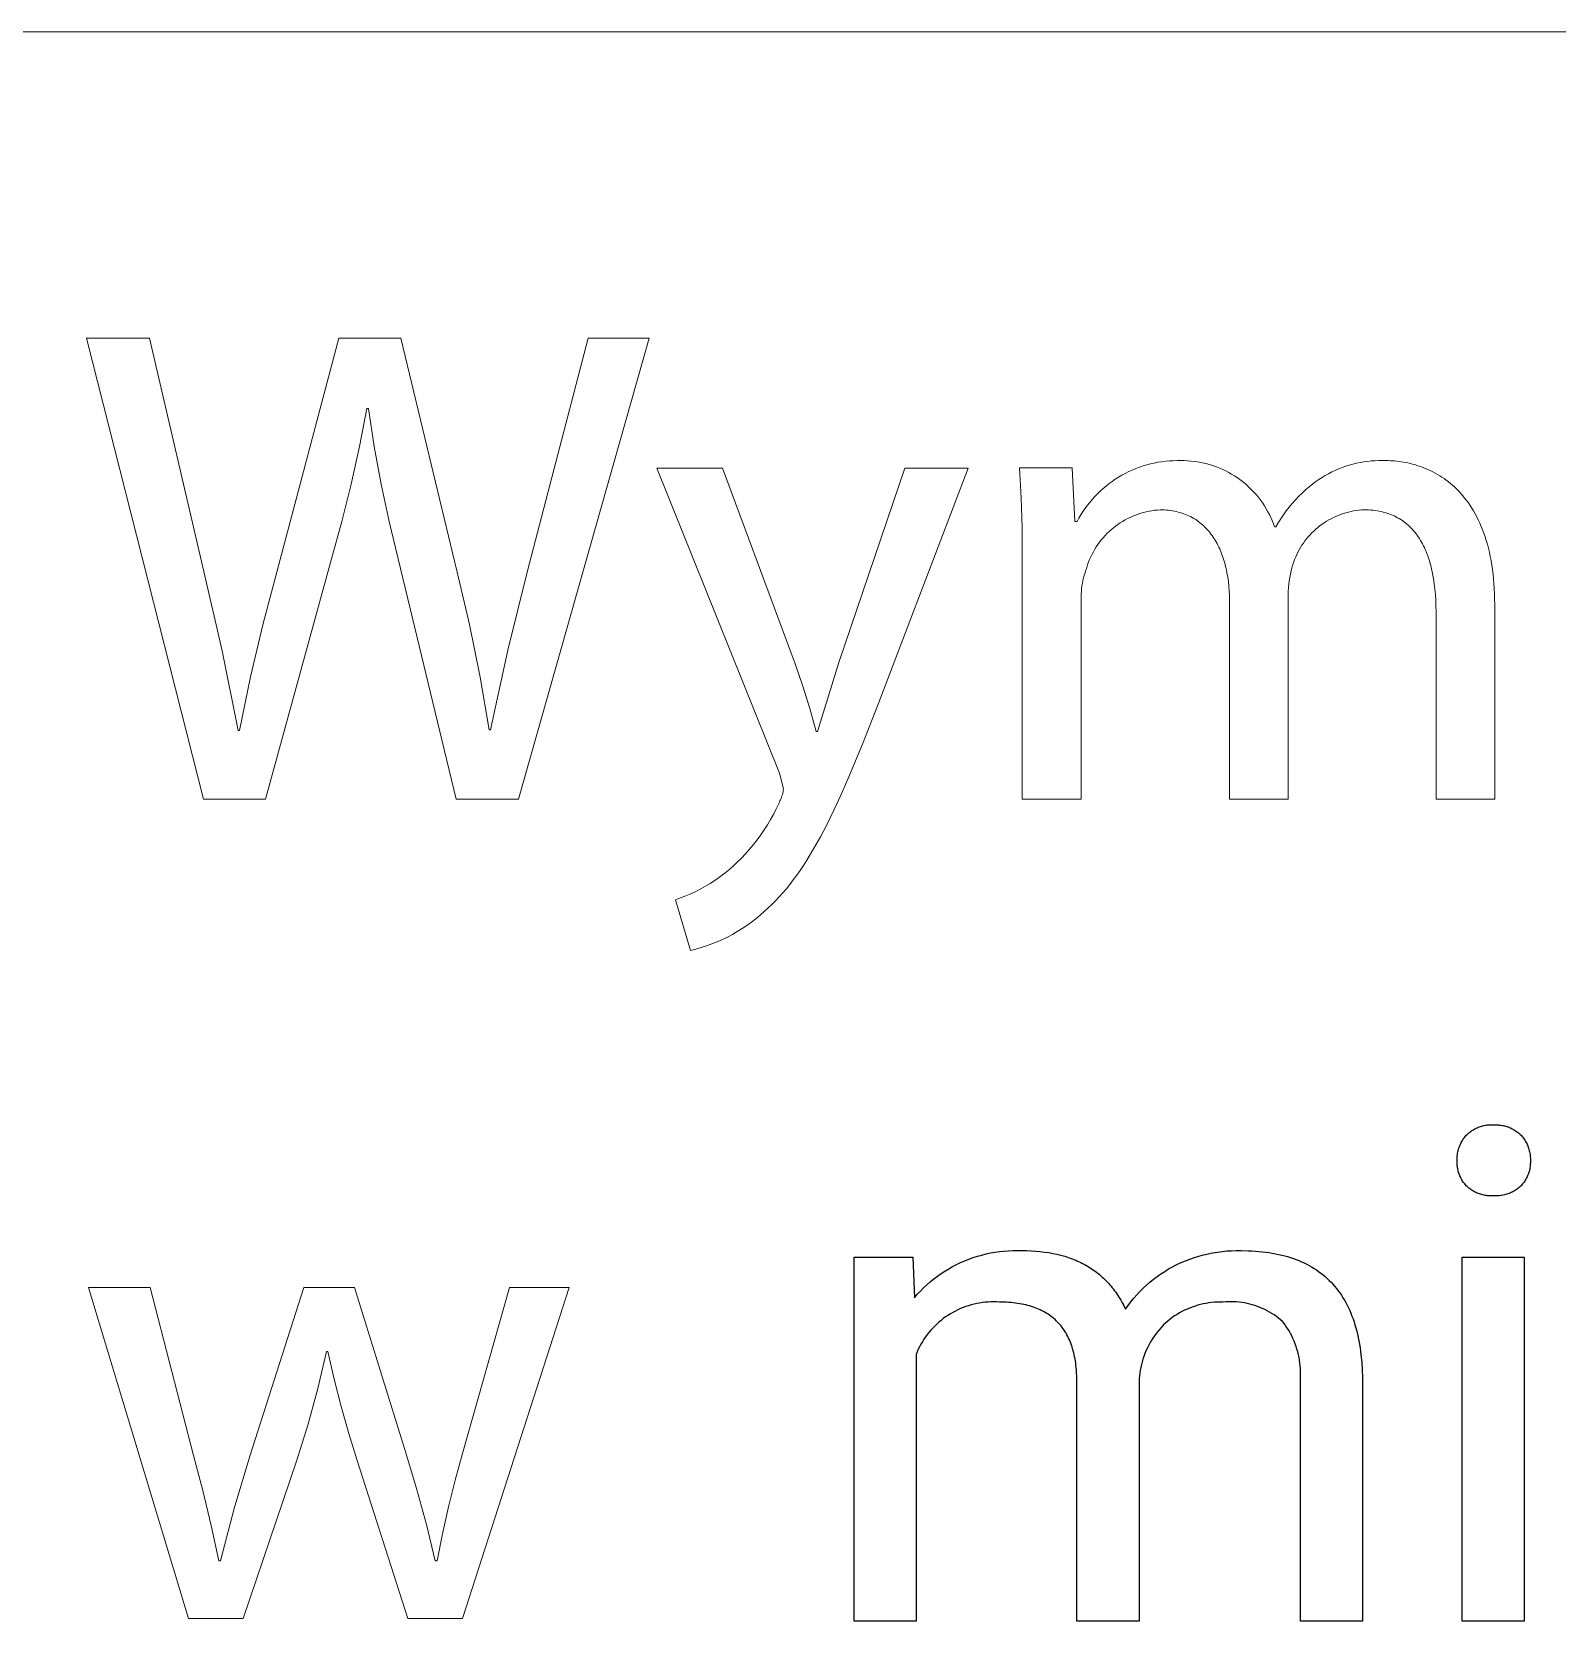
# Model space of a CAD drawing. Header units: millimetres. Extents: x 0 to 4030, y -54 to 2762.
# Drawn here: x 3694.8 to 3784.8, y 303.2 to 397 of the extents above; entities that cross this region are included whole.
import ezdxf

# ---------------------------------------------------------------- set-up
doc = ezdxf.new("R2010")
doc.units = ezdxf.units.MM
doc.header["$MEASUREMENT"] = 0
doc.layers.add('Domyślny', color=7, linetype='Continuous', true_color=0x000000)

msp = doc.modelspace()

# ---------------------------------------------------------------- linework, layer by layer
at = {"layer": 'Domyślny', "color": 18, "lineweight": 15, "true_color": 0x000000}
for p, q in [((4026.418, 396.954), (2507.181, 396.954)), ((3704.965, 351.7), (3698.054, 378.89)), ((3698.054, 378.89), (3701.771, 378.89)), ((3701.771, 378.89), (3704.992, 365.134)), ((3709.313, 365.174), (3712.95, 378.89)), ((3712.95, 378.89), (3716.614, 378.89)), ((3716.614, 378.89), (3719.929, 365.094)), ((3731.256, 378.89), (3723.553, 351.7)), ((3724.076, 365.174), (3727.659, 378.89)), ((3727.659, 378.89), (3731.256, 378.89)), ((3714.601, 374.73), (3714.168, 372.495)), ((3714.695, 374.73), (3714.601, 374.73)), ((3715.039, 372.497), (3714.695, 374.73)), ((3714.168, 372.495), (3713.674, 370.273)), ((3715.446, 370.276), (3715.039, 372.497)), ((3738.937, 353.23), (3731.716, 371.227)), ((3731.716, 371.227), (3735.582, 371.227)), ((3735.582, 371.227), (3739.863, 359.685)), ((3742.453, 359.766), (3746.331, 371.227)), ((3750.076, 371.227), (3744.761, 357.31)), ((3746.331, 371.227), (3750.076, 371.227)), ((3753.199, 369.473), (3753.101, 371.234)), ((3753.101, 371.234), (3756.214, 371.234)), ((3756.214, 371.234), (3756.362, 368.066)), ((3759.754, 371.107), (3759.963, 371.194)), ((3759.963, 371.194), (3760.176, 371.275)), ((3760.176, 371.275), (3760.391, 371.347)), ((3760.391, 371.347), (3760.609, 371.413)), ((3760.609, 371.413), (3760.828, 371.471)), ((3760.828, 371.471), (3761.049, 371.522)), ((3761.049, 371.522), (3761.272, 371.565)), ((3761.272, 371.565), (3761.497, 371.6)), ((3761.497, 371.6), (3761.722, 371.628)), ((3761.722, 371.628), (3761.948, 371.649)), ((3761.948, 371.649), (3762.175, 371.661)), ((3762.175, 371.661), (3762.402, 371.666)), ((3762.402, 371.666), (3762.629, 371.663)), ((3762.629, 371.663), (3762.825, 371.662)), ((3762.825, 371.662), (3763.02, 371.655)), ((3763.02, 371.655), (3763.215, 371.641)), ((3763.215, 371.641), (3763.409, 371.62)), ((3763.409, 371.62), (3763.602, 371.593)), ((3763.602, 371.593), (3763.794, 371.559)), ((3763.794, 371.559), (3763.986, 371.519)), ((3763.986, 371.519), (3764.175, 371.472)), ((3764.175, 371.472), (3764.363, 371.419)), ((3764.363, 371.419), (3764.549, 371.359)), ((3764.549, 371.359), (3764.733, 371.293)), ((3764.733, 371.293), (3764.914, 371.221)), ((3764.914, 371.221), (3765.093, 371.143)), ((3771.934, 371.175), (3772.14, 371.256)), ((3772.14, 371.256), (3772.347, 371.329)), ((3772.347, 371.329), (3772.557, 371.396)), ((3772.557, 371.396), (3772.77, 371.455)), ((3772.77, 371.455), (3772.984, 371.508)), ((3772.984, 371.508), (3773.2, 371.553)), ((3773.2, 371.553), (3773.417, 371.591)), ((3773.417, 371.591), (3773.635, 371.621)), ((3773.635, 371.621), (3773.854, 371.644)), ((3773.854, 371.644), (3774.074, 371.66)), ((3774.074, 371.66), (3774.294, 371.668)), ((3774.294, 371.668), (3774.515, 371.669)), ((3774.515, 371.669), (3774.735, 371.663)), ((3774.735, 371.663), (3774.856, 371.662)), ((3774.856, 371.662), (3774.98, 371.658)), ((3774.98, 371.658), (3775.105, 371.652)), ((3775.105, 371.652), (3775.231, 371.643)), ((3775.231, 371.643), (3775.359, 371.631)), ((3775.359, 371.631), (3775.488, 371.616)), ((3775.488, 371.616), (3775.618, 371.598)), ((3775.618, 371.598), (3775.75, 371.578)), ((3775.75, 371.578), (3775.882, 371.554)), ((3775.882, 371.554), (3776.015, 371.527)), ((3776.015, 371.527), (3776.148, 371.497)), ((3776.148, 371.497), (3776.282, 371.464)), ((3776.282, 371.464), (3776.417, 371.427)), ((3776.417, 371.427), (3776.552, 371.386)), ((3776.552, 371.386), (3776.687, 371.342)), ((3776.687, 371.342), (3776.822, 371.295)), ((3776.822, 371.295), (3776.957, 371.244)), ((3776.957, 371.244), (3777.092, 371.189)), ((3713.674, 370.273), (3713.121, 368.064)), ((3715.918, 368.067), (3715.446, 370.276)), ((3758.207, 370.164), (3758.385, 370.305)), ((3758.385, 370.305), (3758.569, 370.439)), ((3758.569, 370.439), (3758.756, 370.567)), ((3758.756, 370.567), (3758.948, 370.688)), ((3758.948, 370.688), (3759.144, 370.803)), ((3759.144, 370.803), (3759.344, 370.911)), ((3759.344, 370.911), (3759.547, 371.013)), ((3759.547, 371.013), (3759.754, 371.107)), ((3765.093, 371.143), (3765.269, 371.059)), ((3765.269, 371.059), (3765.443, 370.968)), ((3765.443, 370.968), (3765.613, 370.872)), ((3765.613, 370.872), (3765.779, 370.771)), ((3765.779, 370.771), (3765.942, 370.663)), ((3765.942, 370.663), (3766.102, 370.551)), ((3766.102, 370.551), (3766.257, 370.432)), ((3766.257, 370.432), (3766.409, 370.309)), ((3766.409, 370.309), (3766.556, 370.18)), ((3770.193, 370.119), (3770.413, 370.294)), ((3770.413, 370.294), (3770.59, 370.426)), ((3770.59, 370.426), (3770.771, 370.552)), ((3770.771, 370.552), (3770.955, 370.672)), ((3770.955, 370.672), (3771.144, 370.786)), ((3771.144, 370.786), (3771.337, 370.893)), ((3771.337, 370.893), (3771.533, 370.994)), ((3771.533, 370.994), (3771.732, 371.088)), ((3771.732, 371.088), (3771.934, 371.175)), ((3777.092, 371.189), (3777.227, 371.13)), ((3777.227, 371.13), (3777.361, 371.067)), ((3777.361, 371.067), (3777.495, 371)), ((3777.495, 371), (3777.628, 370.929)), ((3777.628, 370.929), (3777.761, 370.854)), ((3777.761, 370.854), (3777.893, 370.774)), ((3777.893, 370.774), (3778.023, 370.69)), ((3778.023, 370.69), (3778.153, 370.602)), ((3778.153, 370.602), (3778.282, 370.509)), ((3778.282, 370.509), (3778.409, 370.412)), ((3778.409, 370.412), (3778.534, 370.31)), ((3778.534, 370.31), (3778.659, 370.203)), ((3753.252, 367.71), (3753.199, 369.473)), ((3757.244, 369.203), (3757.391, 369.376)), ((3757.391, 369.376), (3757.543, 369.545)), ((3757.543, 369.545), (3757.701, 369.708)), ((3757.701, 369.708), (3757.864, 369.866)), ((3757.864, 369.866), (3758.033, 370.018)), ((3758.033, 370.018), (3758.207, 370.164)), ((3766.556, 370.18), (3766.698, 370.047)), ((3766.698, 370.047), (3766.836, 369.909)), ((3766.836, 369.909), (3766.969, 369.766)), ((3766.969, 369.766), (3767.098, 369.619)), ((3767.098, 369.619), (3767.221, 369.467)), ((3767.221, 369.467), (3767.339, 369.312)), ((3769.189, 369.138), (3769.376, 369.348)), ((3769.376, 369.348), (3769.571, 369.551)), ((3769.571, 369.551), (3769.772, 369.748)), ((3769.772, 369.748), (3769.979, 369.937)), ((3769.979, 369.937), (3770.193, 370.119)), ((3778.659, 370.203), (3778.781, 370.092)), ((3778.781, 370.092), (3778.902, 369.975)), ((3778.902, 369.975), (3779.021, 369.854)), ((3779.021, 369.854), (3779.138, 369.728)), ((3779.138, 369.728), (3779.252, 369.596)), ((3779.252, 369.596), (3779.365, 369.459)), ((3779.365, 369.459), (3779.475, 369.317)), ((3779.475, 369.317), (3779.583, 369.17)), ((3756.605, 368.266), (3756.72, 368.462)), ((3756.72, 368.462), (3756.841, 368.654)), ((3756.841, 368.654), (3756.969, 368.841)), ((3756.969, 368.841), (3757.104, 369.024)), ((3757.104, 369.024), (3757.244, 369.203)), ((3759.784, 368.385), (3759.631, 368.317)), ((3759.939, 368.448), (3759.784, 368.385)), ((3760.097, 368.506), (3759.939, 368.448)), ((3760.256, 368.558), (3760.097, 368.506)), ((3760.417, 368.605), (3760.256, 368.558)), ((3760.58, 368.645), (3760.417, 368.605)), ((3760.743, 368.681), (3760.58, 368.645)), ((3760.908, 368.71), (3760.743, 368.681)), ((3761.074, 368.734), (3760.908, 368.71)), ((3761.241, 368.752), (3761.074, 368.734)), ((3761.408, 368.764), (3761.241, 368.752)), ((3761.534, 368.763), (3761.408, 368.764)), ((3761.658, 368.758), (3761.534, 368.763)), ((3761.781, 368.749), (3761.658, 368.758)), ((3761.901, 368.738), (3761.781, 368.749)), ((3762.019, 368.723), (3761.901, 368.738)), ((3762.135, 368.706), (3762.019, 368.723)), ((3762.249, 368.685), (3762.135, 368.706)), ((3762.362, 368.661), (3762.249, 368.685)), ((3762.472, 368.634), (3762.362, 368.661)), ((3762.581, 368.604), (3762.472, 368.634)), ((3762.687, 368.571), (3762.581, 368.604)), ((3762.791, 368.535), (3762.687, 368.571)), ((3762.894, 368.496), (3762.791, 368.535)), ((3762.994, 368.454), (3762.894, 368.496)), ((3763.093, 368.409), (3762.994, 368.454)), ((3763.189, 368.362), (3763.093, 368.409)), ((3767.339, 369.312), (3767.452, 369.152)), ((3767.452, 369.152), (3767.559, 368.989)), ((3767.559, 368.989), (3767.66, 368.822)), ((3767.66, 368.822), (3767.756, 368.652)), ((3767.756, 368.652), (3767.846, 368.479)), ((3767.846, 368.479), (3767.93, 368.302)), ((3768.515, 368.24), (3768.672, 368.473)), ((3768.672, 368.473), (3768.837, 368.7)), ((3768.837, 368.7), (3769.009, 368.922)), ((3769.009, 368.922), (3769.189, 369.138)), ((3771.909, 368.436), (3771.765, 368.376)), ((3772.055, 368.492), (3771.909, 368.436)), ((3772.203, 368.543), (3772.055, 368.492)), ((3772.353, 368.589), (3772.203, 368.543)), ((3772.504, 368.63), (3772.353, 368.589)), ((3772.657, 368.665), (3772.504, 368.63)), ((3772.811, 368.696), (3772.657, 368.665)), ((3772.965, 368.721), (3772.811, 368.696)), ((3773.121, 368.741), (3772.965, 368.721)), ((3773.277, 368.755), (3773.121, 368.741)), ((3773.433, 368.764), (3773.277, 368.755)), ((3773.567, 368.763), (3773.433, 368.764)), ((3773.698, 368.758), (3773.567, 368.763)), ((3773.827, 368.749), (3773.698, 368.758)), ((3773.954, 368.738), (3773.827, 368.749)), ((3774.079, 368.723), (3773.954, 368.738)), ((3774.201, 368.705), (3774.079, 368.723)), ((3774.322, 368.684), (3774.201, 368.705)), ((3774.44, 368.659), (3774.322, 368.684)), ((3774.556, 368.632), (3774.44, 368.659)), ((3774.67, 368.601), (3774.556, 368.632)), ((3774.781, 368.567), (3774.67, 368.601)), ((3774.891, 368.53), (3774.781, 368.567)), ((3774.998, 368.49), (3774.891, 368.53)), ((3775.103, 368.447), (3774.998, 368.49)), ((3775.206, 368.401), (3775.103, 368.447)), ((3775.307, 368.351), (3775.206, 368.401)), ((3779.583, 369.17), (3779.688, 369.017)), ((3779.688, 369.017), (3779.79, 368.858)), ((3779.79, 368.858), (3779.89, 368.694)), ((3779.89, 368.694), (3779.987, 368.525)), ((3779.987, 368.525), (3780.08, 368.349)), ((3713.121, 368.064), (3712.508, 365.872)), ((3716.453, 365.872), (3715.918, 368.067)), ((3753.262, 365.946), (3753.252, 367.71)), ((3756.362, 368.066), (3756.496, 368.066)), ((3756.496, 368.066), (3756.605, 368.266)), ((3758.386, 367.476), (3758.265, 367.359)), ((3758.51, 367.588), (3758.386, 367.476)), ((3758.639, 367.696), (3758.51, 367.588)), ((3758.771, 367.799), (3758.639, 367.696)), ((3758.906, 367.897), (3758.771, 367.799)), ((3759.045, 367.991), (3758.906, 367.897)), ((3759.187, 368.08), (3759.045, 367.991)), ((3759.332, 368.164), (3759.187, 368.08)), ((3759.48, 368.243), (3759.332, 368.164)), ((3759.631, 368.317), (3759.48, 368.243)), ((3763.284, 368.311), (3763.189, 368.362)), ((3763.376, 368.258), (3763.284, 368.311)), ((3763.467, 368.202), (3763.376, 368.258)), ((3763.556, 368.144), (3763.467, 368.202)), ((3763.642, 368.083), (3763.556, 368.144)), ((3763.727, 368.019), (3763.642, 368.083)), ((3763.81, 367.953), (3763.727, 368.019)), ((3763.89, 367.884), (3763.81, 367.953)), ((3763.969, 367.812), (3763.89, 367.884)), ((3764.046, 367.738), (3763.969, 367.812)), ((3764.121, 367.662), (3764.046, 367.738)), ((3764.193, 367.583), (3764.121, 367.662)), ((3764.264, 367.502), (3764.193, 367.583)), ((3764.333, 367.418), (3764.264, 367.502)), ((3767.93, 368.302), (3768.008, 368.123)), ((3768.008, 368.123), (3768.08, 367.942)), ((3768.08, 367.942), (3768.145, 367.758)), ((3768.145, 367.758), (3768.226, 367.758)), ((3768.226, 367.758), (3768.366, 368.001)), ((3768.366, 368.001), (3768.515, 368.24)), ((3770.466, 367.513), (3770.354, 367.404)), ((3770.582, 367.619), (3770.466, 367.513)), ((3770.701, 367.72), (3770.582, 367.619)), ((3770.823, 367.818), (3770.701, 367.72)), ((3770.949, 367.911), (3770.823, 367.818)), ((3771.078, 368), (3770.949, 367.911)), ((3771.21, 368.084), (3771.078, 368)), ((3771.345, 368.164), (3771.21, 368.084)), ((3771.483, 368.239), (3771.345, 368.164)), ((3771.622, 368.31), (3771.483, 368.239)), ((3771.765, 368.376), (3771.622, 368.31)), ((3775.406, 368.299), (3775.307, 368.351)), ((3775.503, 368.244), (3775.406, 368.299)), ((3775.597, 368.185), (3775.503, 368.244)), ((3775.689, 368.124), (3775.597, 368.185)), ((3775.779, 368.06), (3775.689, 368.124)), ((3775.867, 367.992), (3775.779, 368.06)), ((3775.953, 367.922), (3775.867, 367.992)), ((3776.037, 367.849), (3775.953, 367.922)), ((3776.119, 367.773), (3776.037, 367.849)), ((3776.198, 367.694), (3776.119, 367.773)), ((3776.275, 367.613), (3776.198, 367.694)), ((3776.351, 367.528), (3776.275, 367.613)), ((3776.424, 367.441), (3776.351, 367.528)), ((3780.08, 368.349), (3780.171, 368.168)), ((3780.171, 368.168), (3780.258, 367.981)), ((3780.258, 367.981), (3780.342, 367.788)), ((3780.342, 367.788), (3780.422, 367.588)), ((3780.422, 367.588), (3780.499, 367.383)), ((3757.633, 366.579), (3757.544, 366.437)), ((3757.727, 366.718), (3757.633, 366.579)), ((3757.826, 366.854), (3757.727, 366.718)), ((3757.929, 366.986), (3757.826, 366.854)), ((3758.037, 367.114), (3757.929, 366.986)), ((3758.149, 367.239), (3758.037, 367.114)), ((3758.265, 367.359), (3758.149, 367.239)), ((3764.4, 367.333), (3764.333, 367.418)), ((3764.465, 367.244), (3764.4, 367.333)), ((3764.528, 367.154), (3764.465, 367.244)), ((3764.588, 367.061), (3764.528, 367.154)), ((3764.647, 366.966), (3764.588, 367.061)), ((3764.704, 366.869), (3764.647, 366.966)), ((3764.759, 366.77), (3764.704, 366.869)), ((3764.812, 366.669), (3764.759, 366.77)), ((3764.863, 366.566), (3764.812, 366.669)), ((3764.912, 366.46), (3764.863, 366.566)), ((3769.682, 366.541), (3769.603, 366.405)), ((3769.765, 366.673), (3769.682, 366.541)), ((3769.852, 366.803), (3769.765, 366.673)), ((3769.944, 366.93), (3769.852, 366.803)), ((3770.041, 367.054), (3769.944, 366.93)), ((3770.141, 367.174), (3770.041, 367.054)), ((3770.245, 367.291), (3770.141, 367.174)), ((3770.354, 367.404), (3770.245, 367.291)), ((3776.495, 367.351), (3776.424, 367.441)), ((3776.564, 367.258), (3776.495, 367.351)), ((3776.63, 367.162), (3776.564, 367.258)), ((3776.695, 367.064), (3776.63, 367.162)), ((3776.758, 366.963), (3776.695, 367.064)), ((3776.818, 366.859), (3776.758, 366.963)), ((3776.877, 366.752), (3776.818, 366.859)), ((3776.933, 366.643), (3776.877, 366.752)), ((3776.987, 366.531), (3776.933, 366.643)), ((3777.039, 366.417), (3776.987, 366.531)), ((3780.499, 367.383), (3780.571, 367.171)), ((3780.571, 367.171), (3780.64, 366.953)), ((3780.64, 366.953), (3780.705, 366.729)), ((3780.705, 366.729), (3780.766, 366.498)), ((3712.508, 365.872), (3708.629, 351.7)), ((3719.875, 351.7), (3716.453, 365.872)), ((3753.262, 351.693), (3753.262, 365.946)), ((3757.176, 365.686), (3757.118, 365.528)), ((3757.239, 365.841), (3757.176, 365.686)), ((3757.308, 365.994), (3757.239, 365.841)), ((3757.381, 366.144), (3757.308, 365.994)), ((3757.46, 366.292), (3757.381, 366.144)), ((3757.544, 366.437), (3757.46, 366.292)), ((3764.959, 366.353), (3764.912, 366.46)), ((3765.004, 366.244), (3764.959, 366.353)), ((3765.047, 366.132), (3765.004, 366.244)), ((3765.088, 366.019), (3765.047, 366.132)), ((3765.127, 365.904), (3765.088, 366.019)), ((3765.164, 365.787), (3765.127, 365.904)), ((3765.199, 365.669), (3765.164, 365.787)), ((3765.232, 365.548), (3765.199, 365.669)), ((3769.282, 365.692), (3769.232, 365.543)), ((3769.336, 365.839), (3769.282, 365.692)), ((3769.396, 365.984), (3769.336, 365.839)), ((3769.46, 366.127), (3769.396, 365.984)), ((3769.529, 366.267), (3769.46, 366.127)), ((3769.603, 366.405), (3769.529, 366.267)), ((3777.089, 366.3), (3777.039, 366.417)), ((3777.137, 366.18), (3777.089, 366.3)), ((3777.183, 366.058), (3777.137, 366.18)), ((3777.227, 365.933), (3777.183, 366.058)), ((3777.269, 365.805), (3777.227, 365.933)), ((3777.308, 365.676), (3777.269, 365.805)), ((3777.346, 365.543), (3777.308, 365.676)), ((3780.766, 366.498), (3780.823, 366.261)), ((3780.823, 366.261), (3780.876, 366.017)), ((3780.876, 366.017), (3780.924, 365.766)), ((3780.924, 365.766), (3780.967, 365.508)), ((3704.992, 365.134), (3706.06, 360.45)), ((3708.478, 362.052), (3709.313, 365.174)), ((3719.929, 365.094), (3720.656, 362.009)), ((3722.928, 360.491), (3724.076, 365.174)), ((3756.881, 364.747), (3756.845, 364.591)), ((3756.922, 364.902), (3756.881, 364.747)), ((3756.968, 365.056), (3756.922, 364.902)), ((3757.02, 365.208), (3756.968, 365.056)), ((3757.066, 365.369), (3757.02, 365.208)), ((3757.118, 365.528), (3757.066, 365.369)), ((3765.263, 365.426), (3765.232, 365.548)), ((3765.292, 365.302), (3765.263, 365.426)), ((3765.319, 365.177), (3765.292, 365.302)), ((3765.344, 365.05), (3765.319, 365.177)), ((3765.388, 364.791), (3765.344, 365.05)), ((3765.424, 364.526), (3765.388, 364.791)), ((3769.045, 364.766), (3769.014, 364.569)), ((3769.083, 364.963), (3769.045, 364.766)), ((3769.127, 365.158), (3769.083, 364.963)), ((3769.176, 365.351), (3769.127, 365.158)), ((3769.232, 365.543), (3769.176, 365.351)), ((3777.382, 365.408), (3777.346, 365.543)), ((3777.415, 365.271), (3777.382, 365.408)), ((3777.447, 365.131), (3777.415, 365.271)), ((3777.476, 364.989), (3777.447, 365.131)), ((3777.529, 364.697), (3777.476, 364.989)), ((3777.573, 364.396), (3777.529, 364.697)), ((3780.967, 365.508), (3781.006, 365.244)), ((3781.006, 365.244), (3781.04, 364.973)), ((3781.04, 364.973), (3781.069, 364.694)), ((3781.069, 364.694), (3781.093, 364.409)), ((3756.742, 363.797), (3756.737, 363.637)), ((3756.752, 363.957), (3756.742, 363.797)), ((3756.768, 364.117), (3756.752, 363.957)), ((3756.788, 364.276), (3756.768, 364.117)), ((3756.814, 364.434), (3756.788, 364.276)), ((3756.845, 364.591), (3756.814, 364.434)), ((3765.452, 364.255), (3765.424, 364.526)), ((3765.472, 363.978), (3765.452, 364.255)), ((3765.484, 363.696), (3765.472, 363.978)), ((3765.488, 363.409), (3765.484, 363.696)), ((3768.957, 363.972), (3768.951, 363.772)), ((3768.951, 363.772), (3768.951, 351.693)), ((3768.97, 364.171), (3768.957, 363.972)), ((3768.989, 364.37), (3768.97, 364.171)), ((3769.014, 364.569), (3768.989, 364.37)), ((3777.609, 364.085), (3777.573, 364.396)), ((3777.638, 363.765), (3777.609, 364.085)), ((3777.658, 363.436), (3777.638, 363.765)), ((3781.093, 364.409), (3781.112, 364.116)), ((3781.112, 364.116), (3781.125, 363.816)), ((3781.125, 363.816), (3781.134, 363.509)), ((3756.737, 363.637), (3756.738, 363.477)), ((3756.738, 363.477), (3756.738, 351.693)), ((3765.488, 351.693), (3765.488, 363.409)), ((3777.67, 363.099), (3777.658, 363.436)), ((3777.674, 362.752), (3777.67, 363.099)), ((3781.134, 363.509), (3781.136, 363.195)), ((3781.136, 363.195), (3781.136, 351.693)), ((3707.735, 358.906), (3708.478, 362.052)), ((3720.656, 362.009), (3721.287, 358.903)), ((3777.674, 351.693), (3777.674, 362.752)), ((3706.06, 360.45), (3707.005, 355.74)), ((3721.902, 355.78), (3722.928, 360.491)), ((3739.863, 359.685), (3740.312, 358.367)), ((3741.191, 355.699), (3742.453, 359.766)), ((3707.086, 355.74), (3707.735, 358.906)), ((3721.287, 358.903), (3721.821, 355.78)), ((3740.312, 358.367), (3740.728, 357.038)), ((3744.761, 357.31), (3743.84, 354.948)), ((3740.728, 357.038), (3741.111, 355.699)), ((3707.005, 355.74), (3707.086, 355.74)), ((3721.821, 355.78), (3721.902, 355.78)), ((3741.111, 355.699), (3741.191, 355.699)), ((3743.84, 354.948), (3742.977, 352.869)), ((3739.178, 352.304), (3738.937, 353.23)), ((3742.977, 352.869), (3742.562, 351.928)), ((3708.629, 351.7), (3704.965, 351.7)), ((3723.553, 351.7), (3719.875, 351.7)), ((3738.896, 351.445), (3738.935, 351.518)), ((3738.935, 351.518), (3738.972, 351.592)), ((3738.972, 351.592), (3739.006, 351.668)), ((3739.006, 351.668), (3739.037, 351.744)), ((3739.037, 351.744), (3739.065, 351.822)), ((3739.065, 351.822), (3739.091, 351.9)), ((3739.091, 351.9), (3739.114, 351.98)), ((3739.114, 351.98), (3739.134, 352.06)), ((3739.134, 352.06), (3739.152, 352.141)), ((3739.152, 352.141), (3739.166, 352.222)), ((3739.166, 352.222), (3739.178, 352.304)), ((3742.562, 351.928), (3742.154, 351.05)), ((3756.738, 351.693), (3753.262, 351.693)), ((3768.951, 351.693), (3765.488, 351.693)), ((3781.136, 351.693), (3777.674, 351.693)), ((3738.414, 350.492), (3738.585, 350.804)), ((3738.585, 350.804), (3738.746, 351.122)), ((3738.746, 351.122), (3738.896, 351.445)), ((3742.154, 351.05), (3741.753, 350.232)), ((3737.842, 349.59), (3738.042, 349.884)), ((3738.042, 349.884), (3738.233, 350.185)), ((3738.233, 350.185), (3738.414, 350.492)), ((3741.753, 350.232), (3741.356, 349.47)), ((3736.947, 348.482), (3737.184, 348.748)), ((3737.184, 348.748), (3737.413, 349.022)), ((3737.413, 349.022), (3737.632, 349.302)), ((3737.632, 349.302), (3737.842, 349.59)), ((3740.96, 348.763), (3740.762, 348.428)), ((3741.356, 349.47), (3740.96, 348.763)), ((3736.187, 347.732), (3736.448, 347.974)), ((3736.448, 347.974), (3736.702, 348.224)), ((3736.702, 348.224), (3736.947, 348.482)), ((3740.364, 347.796), (3740.164, 347.498)), ((3740.563, 348.106), (3740.364, 347.796)), ((3740.762, 348.428), (3740.563, 348.106)), ((3734.864, 346.734), (3735.137, 346.911)), ((3735.137, 346.911), (3735.404, 347.098)), ((3735.404, 347.098), (3735.664, 347.294)), ((3735.664, 347.294), (3735.917, 347.499)), ((3735.917, 347.499), (3736.187, 347.732)), ((3739.76, 346.935), (3739.555, 346.67)), ((3739.963, 347.211), (3739.76, 346.935)), ((3740.164, 347.498), (3739.963, 347.211)), ((3733.111, 345.875), (3733.415, 345.993)), ((3733.415, 345.993), (3733.715, 346.121)), ((3733.715, 346.121), (3734.01, 346.259)), ((3734.01, 346.259), (3734.3, 346.407)), ((3734.3, 346.407), (3734.585, 346.566)), ((3734.585, 346.566), (3734.864, 346.734)), ((3738.928, 345.935), (3738.714, 345.709)), ((3739.14, 346.171), (3738.928, 345.935)), ((3739.349, 346.415), (3739.14, 346.171)), ((3739.555, 346.67), (3739.349, 346.415)), ((3732.804, 345.768), (3733.111, 345.875)), ((3733.689, 342.775), (3732.804, 345.768)), ((3738.051, 345.084), (3737.803, 344.862)), ((3738.276, 345.284), (3738.051, 345.084)), ((3738.496, 345.492), (3738.276, 345.284)), ((3738.714, 345.709), (3738.496, 345.492)), ((3736.738, 344.066), (3736.455, 343.89)), ((3737.014, 344.251), (3736.738, 344.066)), ((3737.284, 344.445), (3737.014, 344.251)), ((3737.547, 344.649), (3737.284, 344.445)), ((3737.803, 344.862), (3737.547, 344.649)), ((3734.961, 343.164), (3734.648, 343.05)), ((3735.27, 343.288), (3734.961, 343.164)), ((3735.574, 343.423), (3735.27, 343.288)), ((3735.873, 343.569), (3735.574, 343.423)), ((3736.167, 343.724), (3735.873, 343.569)), ((3736.455, 343.89), (3736.167, 343.724)), ((3734.012, 342.856), (3733.689, 342.775)), ((3734.332, 342.948), (3734.012, 342.856)), ((3734.648, 343.05), (3734.332, 342.948)), ((3704.075, 303.379), (3698.184, 322.906)), ((3698.184, 322.906), (3701.821, 322.906)), ((3701.821, 322.906), (3704.384, 312.988)), ((3707.699, 312.948), (3710.893, 322.906)), ((3710.893, 322.906), (3713.872, 322.906)), ((3713.872, 322.906), (3716.892, 313.149)), ((3720.247, 313.109), (3723.025, 322.906)), ((3726.541, 322.906), (3720.247, 303.379)), ((3723.025, 322.906), (3726.541, 322.906)), ((3712.222, 319.122), (3711.706, 316.945)), ((3712.302, 319.122), (3712.222, 319.122)), ((3712.67, 317.501), (3712.302, 319.122)), ((3711.706, 316.945), (3711.115, 314.788)), ((3713.081, 315.891), (3712.67, 317.501)), ((3713.536, 314.292), (3713.081, 315.891)), ((3711.115, 314.788), (3710.45, 312.653)), ((3714.034, 312.706), (3713.536, 314.292)), ((3716.892, 313.149), (3717.535, 311.041)), ((3719.809, 311.542), (3720.247, 313.109)), ((3704.384, 312.988), (3704.928, 310.93)), ((3706.78, 309.876), (3707.699, 312.948)), ((3710.45, 312.653), (3707.296, 303.379)), ((3717.026, 303.379), (3714.034, 312.706)), ((3719.415, 309.962), (3719.809, 311.542)), ((3704.928, 310.93), (3705.42, 308.858)), ((3717.535, 311.041), (3718.116, 308.916)), ((3705.968, 306.775), (3706.78, 309.876)), ((3719.064, 308.373), (3719.415, 309.962)), ((3705.42, 308.858), (3705.86, 306.775)), ((3718.116, 308.916), (3718.637, 306.775)), ((3718.758, 306.775), (3719.064, 308.373)), ((3705.86, 306.775), (3705.968, 306.775)), ((3718.637, 306.775), (3718.758, 306.775)), ((3707.296, 303.379), (3704.075, 303.379)), ((3720.247, 303.379), (3717.026, 303.379))]:
    msp.add_line(p, q, dxfattribs=at)
at = {"layer": 'Domyślny'}
for p, q in [((3779.412, 331.82), (3779.46, 331.876)), ((3779.46, 331.876), (3779.511, 331.926)), ((3779.511, 331.926), (3779.563, 331.975)), ((3779.563, 331.975), (3779.617, 332.021)), ((3779.617, 332.021), (3779.672, 332.066)), ((3779.672, 332.066), (3779.729, 332.108)), ((3779.729, 332.108), (3779.788, 332.149)), ((3779.788, 332.149), (3779.847, 332.187)), ((3779.847, 332.187), (3779.909, 332.224)), ((3779.909, 332.224), (3779.971, 332.258)), ((3779.971, 332.258), (3780.035, 332.29)), ((3780.035, 332.29), (3780.099, 332.32)), ((3780.099, 332.32), (3780.165, 332.347)), ((3780.165, 332.347), (3780.231, 332.373)), ((3780.231, 332.373), (3780.299, 332.396)), ((3780.299, 332.396), (3780.367, 332.416)), ((3780.367, 332.416), (3780.436, 332.434)), ((3780.436, 332.434), (3780.505, 332.45)), ((3780.505, 332.45), (3780.575, 332.464)), ((3780.575, 332.464), (3780.645, 332.474)), ((3780.645, 332.474), (3780.716, 332.483)), ((3780.716, 332.483), (3780.787, 332.489)), ((3780.787, 332.489), (3780.858, 332.492)), ((3780.858, 332.492), (3780.929, 332.493)), ((3780.929, 332.493), (3781, 332.492)), ((3781, 332.492), (3781.071, 332.488)), ((3781.071, 332.488), (3781.142, 332.492)), ((3781.142, 332.492), (3781.214, 332.493)), ((3781.214, 332.493), (3781.285, 332.492)), ((3781.285, 332.492), (3781.357, 332.488)), ((3781.357, 332.488), (3781.428, 332.482)), ((3781.428, 332.482), (3781.499, 332.474)), ((3781.499, 332.474), (3781.569, 332.463)), ((3781.569, 332.463), (3781.64, 332.449)), ((3781.64, 332.449), (3781.709, 332.434)), ((3781.709, 332.434), (3781.778, 332.415)), ((3781.778, 332.415), (3781.847, 332.395)), ((3781.847, 332.395), (3781.914, 332.372)), ((3781.914, 332.372), (3781.981, 332.347)), ((3781.981, 332.347), (3782.047, 332.319)), ((3782.047, 332.319), (3782.112, 332.289)), ((3782.112, 332.289), (3782.176, 332.257)), ((3782.176, 332.257), (3782.239, 332.223)), ((3782.239, 332.223), (3782.3, 332.187)), ((3782.3, 332.187), (3782.361, 332.148)), ((3782.361, 332.148), (3782.419, 332.108)), ((3782.419, 332.108), (3782.477, 332.065)), ((3782.477, 332.065), (3782.533, 332.021)), ((3782.533, 332.021), (3782.587, 331.975)), ((3782.587, 331.975), (3782.64, 331.926)), ((3782.64, 331.926), (3782.691, 331.876)), ((3782.691, 331.876), (3782.74, 331.82)), ((3778.95, 330.82), (3778.964, 330.893)), ((3778.964, 330.893), (3778.981, 330.965)), ((3778.981, 330.965), (3779, 331.037)), ((3779, 331.037), (3779.022, 331.108)), ((3779.022, 331.108), (3779.046, 331.178)), ((3779.046, 331.178), (3779.072, 331.247)), ((3779.072, 331.247), (3779.101, 331.316)), ((3779.101, 331.316), (3779.132, 331.383)), ((3779.132, 331.383), (3779.166, 331.449)), ((3779.166, 331.449), (3779.202, 331.515)), ((3779.202, 331.515), (3779.239, 331.578)), ((3779.239, 331.578), (3779.279, 331.641)), ((3779.279, 331.641), (3779.322, 331.702)), ((3779.322, 331.702), (3779.366, 331.762)), ((3779.366, 331.762), (3779.412, 331.82)), ((3782.74, 331.82), (3782.787, 331.762)), ((3782.787, 331.762), (3782.831, 331.703)), ((3782.831, 331.703), (3782.874, 331.642)), ((3782.874, 331.642), (3782.915, 331.58)), ((3782.915, 331.58), (3782.953, 331.516)), ((3782.953, 331.516), (3782.989, 331.451)), ((3782.989, 331.451), (3783.023, 331.385)), ((3783.023, 331.385), (3783.055, 331.317)), ((3783.055, 331.317), (3783.084, 331.249)), ((3783.084, 331.249), (3783.111, 331.18)), ((3783.111, 331.18), (3783.136, 331.109)), ((3783.136, 331.109), (3783.158, 331.038)), ((3783.158, 331.038), (3783.177, 330.966)), ((3783.177, 330.966), (3783.195, 330.894)), ((3783.195, 330.894), (3783.209, 330.821)), ((3778.915, 330.306), (3778.917, 330.377)), ((3778.917, 330.236), (3778.915, 330.306)), ((3778.916, 330.451), (3778.918, 330.525)), ((3778.917, 330.377), (3778.916, 330.451)), ((3778.92, 330.166), (3778.917, 330.236)), ((3778.918, 330.525), (3778.922, 330.599)), ((3778.926, 330.096), (3778.92, 330.166)), ((3778.922, 330.599), (3778.929, 330.673)), ((3778.935, 330.026), (3778.926, 330.096)), ((3778.929, 330.673), (3778.938, 330.747)), ((3778.945, 329.957), (3778.935, 330.026)), ((3778.938, 330.747), (3778.95, 330.82)), ((3778.958, 329.888), (3778.945, 329.957)), ((3783.214, 329.956), (3783.201, 329.887)), ((3783.209, 330.821), (3783.221, 330.748)), ((3783.225, 330.026), (3783.214, 329.956)), ((3783.221, 330.748), (3783.231, 330.674)), ((3783.233, 330.095), (3783.225, 330.026)), ((3783.231, 330.674), (3783.238, 330.6)), ((3783.239, 330.166), (3783.233, 330.095)), ((3783.238, 330.6), (3783.242, 330.525)), ((3783.243, 330.236), (3783.239, 330.166)), ((3783.242, 330.525), (3783.244, 330.451)), ((3783.244, 330.451), (3783.243, 330.377)), ((3783.243, 330.377), (3783.244, 330.306)), ((3783.244, 330.306), (3783.243, 330.236)), ((3778.973, 329.819), (3778.958, 329.888)), ((3778.991, 329.751), (3778.973, 329.819)), ((3779.011, 329.684), (3778.991, 329.751)), ((3779.033, 329.617), (3779.011, 329.684)), ((3779.057, 329.551), (3779.033, 329.617)), ((3779.083, 329.486), (3779.057, 329.551)), ((3779.112, 329.422), (3779.083, 329.486)), ((3779.142, 329.359), (3779.112, 329.422)), ((3779.175, 329.297), (3779.142, 329.359)), ((3779.21, 329.236), (3779.175, 329.297)), ((3779.247, 329.176), (3779.21, 329.236)), ((3779.286, 329.118), (3779.247, 329.176)), ((3779.327, 329.061), (3779.286, 329.118)), ((3779.369, 329.005), (3779.327, 329.061)), ((3782.826, 329.06), (3782.783, 329.004)), ((3782.868, 329.117), (3782.826, 329.06)), ((3782.907, 329.175), (3782.868, 329.117)), ((3782.944, 329.235), (3782.907, 329.175)), ((3782.98, 329.296), (3782.944, 329.235)), ((3783.013, 329.358), (3782.98, 329.296)), ((3783.044, 329.421), (3783.013, 329.358)), ((3783.073, 329.485), (3783.044, 329.421)), ((3783.1, 329.55), (3783.073, 329.485)), ((3783.125, 329.616), (3783.1, 329.55)), ((3783.147, 329.683), (3783.125, 329.616)), ((3783.167, 329.75), (3783.147, 329.683)), ((3783.185, 329.818), (3783.167, 329.75)), ((3783.201, 329.887), (3783.185, 329.818)), ((3779.414, 328.951), (3779.369, 329.005)), ((3779.46, 328.898), (3779.414, 328.951)), ((3779.511, 328.849), (3779.46, 328.898)), ((3779.564, 328.802), (3779.511, 328.849)), ((3779.619, 328.757), (3779.564, 328.802)), ((3779.675, 328.714), (3779.619, 328.757)), ((3779.732, 328.672), (3779.675, 328.714)), ((3779.791, 328.633), (3779.732, 328.672)), ((3779.851, 328.596), (3779.791, 328.633)), ((3779.912, 328.561), (3779.851, 328.596)), ((3779.975, 328.527), (3779.912, 328.561)), ((3780.039, 328.496), (3779.975, 328.527)), ((3780.103, 328.468), (3780.039, 328.496)), ((3780.169, 328.441), (3780.103, 328.468)), ((3780.235, 328.417), (3780.169, 328.441)), ((3780.302, 328.394), (3780.235, 328.417)), ((3780.37, 328.375), (3780.302, 328.394)), ((3780.439, 328.357), (3780.37, 328.375)), ((3780.508, 328.342), (3780.439, 328.357)), ((3780.577, 328.329), (3780.508, 328.342)), ((3780.647, 328.319), (3780.577, 328.329)), ((3780.718, 328.311), (3780.647, 328.319)), ((3780.788, 328.305), (3780.718, 328.311)), ((3780.859, 328.302), (3780.788, 328.305)), ((3780.93, 328.301), (3780.859, 328.302)), ((3781, 328.303), (3780.93, 328.301)), ((3781.071, 328.307), (3781, 328.303)), ((3781.142, 328.303), (3781.071, 328.307)), ((3781.213, 328.301), (3781.142, 328.303)), ((3781.284, 328.302), (3781.213, 328.301)), ((3781.355, 328.306), (3781.284, 328.302)), ((3781.426, 328.311), (3781.355, 328.306)), ((3781.496, 328.32), (3781.426, 328.311)), ((3781.567, 328.33), (3781.496, 328.32)), ((3781.637, 328.343), (3781.567, 328.33)), ((3781.706, 328.358), (3781.637, 328.343)), ((3781.775, 328.375), (3781.706, 328.358)), ((3781.843, 328.395), (3781.775, 328.375)), ((3781.911, 328.417), (3781.843, 328.395)), ((3781.977, 328.442), (3781.911, 328.417)), ((3782.043, 328.468), (3781.977, 328.442)), ((3782.108, 328.497), (3782.043, 328.468)), ((3782.172, 328.528), (3782.108, 328.497)), ((3782.235, 328.561), (3782.172, 328.528)), ((3782.297, 328.596), (3782.235, 328.561)), ((3782.357, 328.634), (3782.297, 328.596)), ((3782.417, 328.673), (3782.357, 328.634)), ((3782.474, 328.714), (3782.417, 328.673)), ((3782.531, 328.757), (3782.474, 328.714)), ((3782.586, 328.802), (3782.531, 328.757)), ((3782.639, 328.849), (3782.586, 328.802)), ((3782.691, 328.898), (3782.639, 328.849)), ((3782.738, 328.95), (3782.691, 328.898)), ((3782.783, 329.004), (3782.738, 328.95)), ((3743.343, 303.219), (3743.343, 324.696)), ((3743.343, 324.696), (3746.803, 324.696)), ((3746.803, 324.696), (3746.901, 322.299)), ((3749.392, 324.253), (3749.631, 324.367)), ((3749.631, 324.367), (3749.875, 324.474)), ((3749.875, 324.474), (3750.122, 324.572)), ((3750.122, 324.572), (3750.371, 324.662)), ((3750.371, 324.662), (3750.624, 324.743)), ((3750.624, 324.743), (3750.88, 324.816)), ((3750.88, 324.816), (3751.137, 324.88)), ((3751.137, 324.88), (3751.397, 324.936)), ((3751.397, 324.936), (3751.659, 324.982)), ((3751.659, 324.982), (3751.922, 325.02)), ((3751.922, 325.02), (3752.186, 325.049)), ((3752.186, 325.049), (3752.45, 325.069)), ((3752.45, 325.069), (3752.716, 325.08)), ((3752.716, 325.08), (3752.981, 325.083)), ((3752.981, 325.083), (3753.247, 325.076)), ((3753.247, 325.076), (3753.525, 325.072)), ((3753.525, 325.072), (3753.797, 325.062)), ((3753.797, 325.062), (3754.063, 325.045)), ((3754.063, 325.045), (3754.324, 325.022)), ((3754.324, 325.022), (3754.579, 324.992)), ((3754.579, 324.992), (3754.829, 324.954)), ((3754.829, 324.954), (3755.073, 324.911)), ((3755.073, 324.911), (3755.311, 324.86)), ((3755.311, 324.86), (3755.544, 324.803)), ((3755.544, 324.803), (3755.771, 324.739)), ((3755.771, 324.739), (3755.993, 324.668)), ((3755.993, 324.668), (3756.102, 324.63)), ((3756.102, 324.63), (3756.209, 324.591)), ((3756.209, 324.591), (3756.315, 324.549)), ((3756.315, 324.549), (3756.42, 324.506)), ((3756.42, 324.506), (3756.523, 324.462)), ((3756.523, 324.462), (3756.625, 324.415)), ((3756.625, 324.415), (3756.725, 324.367)), ((3756.725, 324.367), (3756.824, 324.318)), ((3762.382, 324.251), (3762.635, 324.369)), ((3762.635, 324.369), (3762.893, 324.479)), ((3762.893, 324.479), (3763.154, 324.58)), ((3763.154, 324.58), (3763.418, 324.671)), ((3763.418, 324.671), (3763.686, 324.754)), ((3763.686, 324.754), (3763.956, 324.827)), ((3763.956, 324.827), (3764.228, 324.891)), ((3764.228, 324.891), (3764.502, 324.946)), ((3764.502, 324.946), (3764.779, 324.992)), ((3764.779, 324.992), (3765.056, 325.027)), ((3765.056, 325.027), (3765.335, 325.054)), ((3765.335, 325.054), (3765.614, 325.071)), ((3765.614, 325.071), (3765.894, 325.078)), ((3765.894, 325.078), (3766.174, 325.076)), ((3766.174, 325.076), (3766.607, 325.068)), ((3766.607, 325.068), (3766.818, 325.059)), ((3766.818, 325.059), (3767.027, 325.047)), ((3767.027, 325.047), (3767.231, 325.03)), ((3767.231, 325.03), (3767.433, 325.01)), ((3767.433, 325.01), (3767.631, 324.986)), ((3767.631, 324.986), (3767.825, 324.959)), ((3767.825, 324.959), (3768.016, 324.928)), ((3768.016, 324.928), (3768.204, 324.893)), ((3768.204, 324.893), (3768.389, 324.855)), ((3768.389, 324.855), (3768.57, 324.813)), ((3768.57, 324.813), (3768.748, 324.767)), ((3768.748, 324.767), (3768.922, 324.718)), ((3768.922, 324.718), (3769.093, 324.665)), ((3769.093, 324.665), (3769.26, 324.608)), ((3769.26, 324.608), (3769.425, 324.548)), ((3769.425, 324.548), (3769.585, 324.484)), ((3769.585, 324.484), (3769.743, 324.417)), ((3769.743, 324.417), (3769.897, 324.346)), ((3769.897, 324.346), (3770.048, 324.271)), ((3779.214, 303.219), (3779.214, 324.696)), ((3779.214, 324.696), (3782.872, 324.696)), ((3782.872, 324.696), (3782.872, 303.219)), ((3747.841, 323.235), (3748.047, 323.402)), ((3748.047, 323.402), (3748.259, 323.562)), ((3748.259, 323.562), (3748.476, 323.716)), ((3748.476, 323.716), (3748.698, 323.861)), ((3748.698, 323.861), (3748.925, 324)), ((3748.925, 324), (3749.156, 324.13)), ((3749.156, 324.13), (3749.392, 324.253)), ((3756.824, 324.318), (3756.921, 324.266)), ((3756.921, 324.266), (3757.018, 324.213)), ((3757.018, 324.213), (3757.112, 324.158)), ((3757.112, 324.158), (3757.206, 324.102)), ((3757.206, 324.102), (3757.298, 324.044)), ((3757.298, 324.044), (3757.388, 323.984)), ((3757.388, 323.984), (3757.477, 323.922)), ((3757.477, 323.922), (3757.565, 323.859)), ((3757.565, 323.859), (3757.651, 323.794)), ((3757.651, 323.794), (3757.736, 323.728)), ((3757.736, 323.728), (3757.82, 323.66)), ((3757.82, 323.66), (3757.902, 323.59)), ((3757.902, 323.59), (3757.983, 323.518)), ((3757.983, 323.518), (3758.062, 323.445)), ((3758.062, 323.445), (3758.14, 323.37)), ((3761.01, 323.384), (3761.224, 323.546)), ((3761.224, 323.546), (3761.444, 323.702)), ((3761.444, 323.702), (3761.668, 323.85)), ((3761.668, 323.85), (3761.898, 323.991)), ((3761.898, 323.991), (3762.132, 324.124)), ((3762.132, 324.124), (3762.382, 324.251)), ((3770.048, 324.271), (3770.195, 324.192)), ((3770.195, 324.192), (3770.339, 324.11)), ((3770.339, 324.11), (3770.479, 324.024)), ((3770.479, 324.024), (3770.616, 323.935)), ((3770.616, 323.935), (3770.75, 323.842)), ((3770.75, 323.842), (3770.881, 323.745)), ((3770.881, 323.745), (3771.008, 323.645)), ((3771.008, 323.645), (3771.131, 323.54)), ((3771.131, 323.54), (3771.252, 323.433)), ((3771.252, 323.433), (3771.369, 323.321)), ((3746.901, 322.299), (3747.076, 322.499)), ((3747.076, 322.499), (3747.258, 322.692)), ((3747.258, 322.692), (3747.446, 322.88)), ((3747.446, 322.88), (3747.641, 323.06)), ((3747.641, 323.06), (3747.841, 323.235)), ((3758.14, 323.37), (3758.217, 323.293)), ((3758.217, 323.293), (3758.292, 323.215)), ((3758.292, 323.215), (3758.366, 323.135)), ((3758.366, 323.135), (3758.438, 323.053)), ((3758.438, 323.053), (3758.509, 322.97)), ((3758.509, 322.97), (3758.579, 322.885)), ((3758.579, 322.885), (3758.647, 322.798)), ((3758.647, 322.798), (3758.713, 322.709)), ((3758.713, 322.709), (3758.779, 322.619)), ((3758.779, 322.619), (3758.843, 322.527)), ((3758.843, 322.527), (3758.905, 322.434)), ((3759.847, 322.265), (3760.025, 322.467)), ((3760.025, 322.467), (3760.21, 322.664)), ((3760.21, 322.664), (3760.401, 322.853)), ((3760.401, 322.853), (3760.598, 323.037)), ((3760.598, 323.037), (3760.801, 323.214)), ((3760.801, 323.214), (3761.01, 323.384)), ((3771.369, 323.321), (3771.482, 323.206)), ((3771.482, 323.206), (3771.592, 323.088)), ((3771.592, 323.088), (3771.699, 322.965)), ((3771.699, 322.965), (3771.802, 322.839)), ((3771.802, 322.839), (3771.902, 322.71)), ((3771.902, 322.71), (3771.999, 322.577)), ((3771.999, 322.577), (3772.092, 322.44)), ((3749.47, 321.584), (3749.319, 321.51)), ((3749.624, 321.653), (3749.47, 321.584)), ((3749.779, 321.716), (3749.624, 321.653)), ((3749.937, 321.774), (3749.779, 321.716)), ((3750.096, 321.827), (3749.937, 321.774)), ((3750.258, 321.874), (3750.096, 321.827)), ((3750.42, 321.916), (3750.258, 321.874)), ((3750.585, 321.952), (3750.42, 321.916)), ((3750.75, 321.983), (3750.585, 321.952)), ((3750.916, 322.007), (3750.75, 321.983)), ((3751.083, 322.026), (3750.916, 322.007)), ((3751.251, 322.04), (3751.083, 322.026)), ((3751.419, 322.047), (3751.251, 322.04)), ((3751.587, 322.049), (3751.419, 322.047)), ((3751.755, 322.045), (3751.587, 322.049)), ((3751.922, 322.035), (3751.755, 322.045)), ((3752.203, 322.03), (3751.922, 322.035)), ((3752.341, 322.025), (3752.203, 322.03)), ((3752.475, 322.016), (3752.341, 322.025)), ((3752.608, 322.006), (3752.475, 322.016)), ((3752.739, 321.994), (3752.608, 322.006)), ((3752.867, 321.979), (3752.739, 321.994)), ((3752.993, 321.961), (3752.867, 321.979)), ((3753.117, 321.942), (3752.993, 321.961)), ((3753.238, 321.92), (3753.117, 321.942)), ((3753.358, 321.896), (3753.238, 321.92)), ((3753.475, 321.87), (3753.358, 321.896)), ((3753.589, 321.841), (3753.475, 321.87)), ((3753.702, 321.81), (3753.589, 321.841)), ((3753.812, 321.777), (3753.702, 321.81)), ((3753.921, 321.741), (3753.812, 321.777)), ((3754.027, 321.703), (3753.921, 321.741)), ((3754.13, 321.663), (3754.027, 321.703)), ((3754.232, 321.621), (3754.13, 321.663)), ((3754.331, 321.576), (3754.232, 321.621)), ((3754.428, 321.529), (3754.331, 321.576)), ((3754.523, 321.48), (3754.428, 321.529)), ((3758.905, 322.434), (3758.966, 322.339)), ((3758.966, 322.339), (3759.026, 322.242)), ((3759.026, 322.242), (3759.085, 322.143)), ((3759.085, 322.143), (3759.142, 322.043)), ((3759.142, 322.043), (3759.251, 321.837)), ((3759.251, 321.837), (3759.355, 321.625)), ((3759.355, 321.625), (3759.512, 321.844)), ((3759.512, 321.844), (3759.676, 322.057)), ((3759.676, 322.057), (3759.847, 322.265)), ((3762.836, 321.553), (3762.687, 321.478)), ((3762.988, 321.624), (3762.836, 321.553)), ((3763.142, 321.689), (3762.988, 321.624)), ((3763.299, 321.749), (3763.142, 321.689)), ((3763.457, 321.803), (3763.299, 321.749)), ((3763.618, 321.852), (3763.457, 321.803)), ((3763.779, 321.895), (3763.618, 321.852)), ((3763.943, 321.933), (3763.779, 321.895)), ((3764.107, 321.965), (3763.943, 321.933)), ((3764.272, 321.991), (3764.107, 321.965)), ((3764.439, 322.011), (3764.272, 321.991)), ((3764.606, 322.026), (3764.439, 322.011)), ((3764.773, 322.035), (3764.606, 322.026)), ((3764.94, 322.038), (3764.773, 322.035)), ((3765.108, 322.035), (3764.94, 322.038)), ((3765.266, 322.048), (3765.108, 322.035)), ((3765.424, 322.056), (3765.266, 322.048)), ((3765.583, 322.058), (3765.424, 322.056)), ((3765.741, 322.054), (3765.583, 322.058)), ((3765.9, 322.046), (3765.741, 322.054)), ((3766.058, 322.031), (3765.9, 322.046)), ((3766.215, 322.012), (3766.058, 322.031)), ((3766.372, 321.987), (3766.215, 322.012)), ((3766.528, 321.956), (3766.372, 321.987)), ((3766.682, 321.92), (3766.528, 321.956)), ((3766.835, 321.879), (3766.682, 321.92)), ((3766.987, 321.832), (3766.835, 321.879)), ((3767.137, 321.781), (3766.987, 321.832)), ((3767.285, 321.724), (3767.137, 321.781)), ((3767.431, 321.662), (3767.285, 321.724)), ((3767.575, 321.595), (3767.431, 321.662)), ((3767.716, 321.523), (3767.575, 321.595)), ((3767.855, 321.446), (3767.716, 321.523)), ((3772.092, 322.44), (3772.182, 322.299)), ((3772.182, 322.299), (3772.269, 322.155)), ((3772.269, 322.155), (3772.352, 322.007)), ((3772.352, 322.007), (3772.431, 321.855)), ((3772.431, 321.855), (3772.508, 321.7)), ((3772.508, 321.7), (3772.581, 321.541)), ((3772.581, 321.541), (3772.65, 321.379)), ((3748.101, 320.623), (3747.984, 320.503)), ((3748.222, 320.74), (3748.101, 320.623)), ((3748.347, 320.852), (3748.222, 320.74)), ((3748.476, 320.96), (3748.347, 320.852)), ((3748.608, 321.064), (3748.476, 320.96)), ((3748.744, 321.162), (3748.608, 321.064)), ((3748.884, 321.257), (3748.744, 321.162)), ((3749.026, 321.346), (3748.884, 321.257)), ((3749.171, 321.43), (3749.026, 321.346)), ((3749.319, 321.51), (3749.171, 321.43)), ((3754.615, 321.428), (3754.523, 321.48)), ((3754.706, 321.374), (3754.615, 321.428)), ((3754.794, 321.318), (3754.706, 321.374)), ((3754.88, 321.259), (3754.794, 321.318)), ((3754.963, 321.199), (3754.88, 321.259)), ((3755.045, 321.136), (3754.963, 321.199)), ((3755.124, 321.07), (3755.045, 321.136)), ((3755.201, 321.003), (3755.124, 321.07)), ((3755.275, 320.933), (3755.201, 321.003)), ((3755.348, 320.86), (3755.275, 320.933)), ((3755.418, 320.786), (3755.348, 320.86)), ((3755.486, 320.709), (3755.418, 320.786)), ((3755.552, 320.63), (3755.486, 320.709)), ((3755.616, 320.548), (3755.552, 320.63)), ((3761.605, 320.692), (3761.487, 320.569)), ((3761.727, 320.81), (3761.605, 320.692)), ((3761.854, 320.919), (3761.727, 320.81)), ((3761.984, 321.024), (3761.854, 320.919)), ((3762.118, 321.125), (3761.984, 321.024)), ((3762.256, 321.22), (3762.118, 321.125)), ((3762.396, 321.311), (3762.256, 321.22)), ((3762.54, 321.397), (3762.396, 321.311)), ((3762.687, 321.478), (3762.54, 321.397)), ((3767.991, 321.365), (3767.855, 321.446)), ((3768.124, 321.279), (3767.991, 321.365)), ((3768.255, 321.188), (3768.124, 321.279)), ((3768.382, 321.093), (3768.255, 321.188)), ((3768.505, 320.994), (3768.382, 321.093)), ((3768.625, 320.89), (3768.505, 320.994)), ((3768.727, 320.756), (3768.625, 320.89)), ((3768.824, 320.619), (3768.727, 320.756)), ((3768.916, 320.479), (3768.824, 320.619)), ((3772.65, 321.379), (3772.717, 321.213)), ((3772.717, 321.213), (3772.779, 321.043)), ((3772.779, 321.043), (3772.839, 320.87)), ((3772.839, 320.87), (3772.895, 320.693)), ((3772.895, 320.693), (3772.948, 320.512)), ((3747.375, 319.701), (3747.29, 319.556)), ((3747.465, 319.843), (3747.375, 319.701)), ((3747.559, 319.982), (3747.465, 319.843)), ((3747.659, 320.118), (3747.559, 319.982)), ((3747.763, 320.25), (3747.659, 320.118)), ((3747.871, 320.378), (3747.763, 320.25)), ((3747.984, 320.503), (3747.871, 320.378)), ((3755.677, 320.465), (3755.616, 320.548)), ((3755.736, 320.379), (3755.677, 320.465)), ((3755.793, 320.29), (3755.736, 320.379)), ((3755.847, 320.2), (3755.793, 320.29)), ((3755.9, 320.107), (3755.847, 320.2)), ((3755.95, 320.012), (3755.9, 320.107)), ((3755.998, 319.914), (3755.95, 320.012)), ((3756.044, 319.814), (3755.998, 319.914)), ((3756.087, 319.712), (3756.044, 319.814)), ((3756.128, 319.608), (3756.087, 319.712)), ((3760.875, 319.758), (3760.79, 319.612)), ((3760.965, 319.902), (3760.875, 319.758)), ((3761.061, 320.042), (3760.965, 319.902)), ((3761.161, 320.18), (3761.061, 320.042)), ((3761.265, 320.313), (3761.161, 320.18)), ((3761.374, 320.443), (3761.265, 320.313)), ((3761.487, 320.569), (3761.374, 320.443)), ((3769.003, 320.335), (3768.916, 320.479)), ((3769.086, 320.189), (3769.003, 320.335)), ((3769.163, 320.04), (3769.086, 320.189)), ((3769.236, 319.889), (3769.163, 320.04)), ((3769.303, 319.735), (3769.236, 319.889)), ((3769.365, 319.579), (3769.303, 319.735)), ((3772.948, 320.512), (3772.997, 320.327)), ((3772.997, 320.327), (3773.043, 320.139)), ((3773.043, 320.139), (3773.085, 319.948)), ((3773.085, 319.948), (3773.125, 319.752)), ((3773.125, 319.752), (3773.16, 319.553)), ((3747.066, 319.105), (3747.002, 318.949)), ((3747.002, 318.949), (3747.002, 303.219)), ((3747.135, 319.258), (3747.066, 319.105)), ((3747.21, 319.408), (3747.135, 319.258)), ((3747.29, 319.556), (3747.21, 319.408)), ((3756.167, 319.501), (3756.128, 319.608)), ((3756.204, 319.392), (3756.167, 319.501)), ((3756.239, 319.281), (3756.204, 319.392)), ((3756.271, 319.167), (3756.239, 319.281)), ((3756.301, 319.052), (3756.271, 319.167)), ((3756.329, 318.933), (3756.301, 319.052)), ((3756.355, 318.813), (3756.329, 318.933)), ((3756.378, 318.69), (3756.355, 318.813)), ((3760.44, 318.84), (3760.386, 318.679)), ((3760.499, 318.999), (3760.44, 318.84)), ((3760.564, 319.156), (3760.499, 318.999)), ((3760.634, 319.31), (3760.564, 319.156)), ((3760.709, 319.462), (3760.634, 319.31)), ((3760.79, 319.612), (3760.709, 319.462)), ((3769.422, 319.421), (3769.365, 319.579)), ((3769.473, 319.261), (3769.422, 319.421)), ((3769.519, 319.099), (3769.473, 319.261)), ((3769.56, 318.936), (3769.519, 319.099)), ((3769.595, 318.772), (3769.56, 318.936)), ((3769.624, 318.607), (3769.595, 318.772)), ((3773.16, 319.553), (3773.193, 319.351)), ((3773.193, 319.351), (3773.222, 319.144)), ((3773.222, 319.144), (3773.248, 318.935)), ((3773.248, 318.935), (3773.289, 318.504)), ((3756.399, 318.565), (3756.378, 318.69)), ((3756.418, 318.438), (3756.399, 318.565)), ((3756.435, 318.308), (3756.418, 318.438)), ((3756.45, 318.176), (3756.435, 318.308)), ((3756.462, 318.042), (3756.45, 318.176)), ((3756.472, 317.906), (3756.462, 318.042)), ((3756.485, 317.626), (3756.472, 317.906)), ((3760.201, 317.853), (3760.181, 317.684)), ((3760.226, 318.02), (3760.201, 317.853)), ((3760.258, 318.187), (3760.226, 318.02)), ((3760.295, 318.352), (3760.258, 318.187)), ((3760.338, 318.517), (3760.295, 318.352)), ((3760.386, 318.679), (3760.338, 318.517)), ((3769.648, 318.44), (3769.624, 318.607)), ((3769.666, 318.274), (3769.648, 318.44)), ((3769.679, 318.106), (3769.666, 318.274)), ((3769.685, 317.938), (3769.679, 318.106)), ((3769.682, 317.602), (3769.687, 317.77)), ((3769.687, 317.77), (3769.685, 317.938)), ((3773.289, 318.504), (3773.316, 318.058)), ((3773.316, 318.058), (3773.331, 317.598)), ((3756.49, 317.337), (3756.485, 317.626)), ((3756.49, 303.219), (3756.49, 317.337)), ((3760.181, 317.684), (3760.166, 317.515)), ((3760.166, 317.515), (3760.166, 303.219)), ((3769.672, 317.435), (3769.682, 317.602)), ((3769.672, 303.219), (3769.672, 317.435)), ((3773.331, 317.598), (3773.331, 303.219)), ((3747.002, 303.219), (3743.343, 303.219)), ((3760.166, 303.219), (3756.49, 303.219)), ((3773.331, 303.219), (3769.672, 303.219)), ((3782.872, 303.219), (3779.214, 303.219))]:
    msp.add_line(p, q, dxfattribs=at)

doc.saveas('drawing.dxf')
